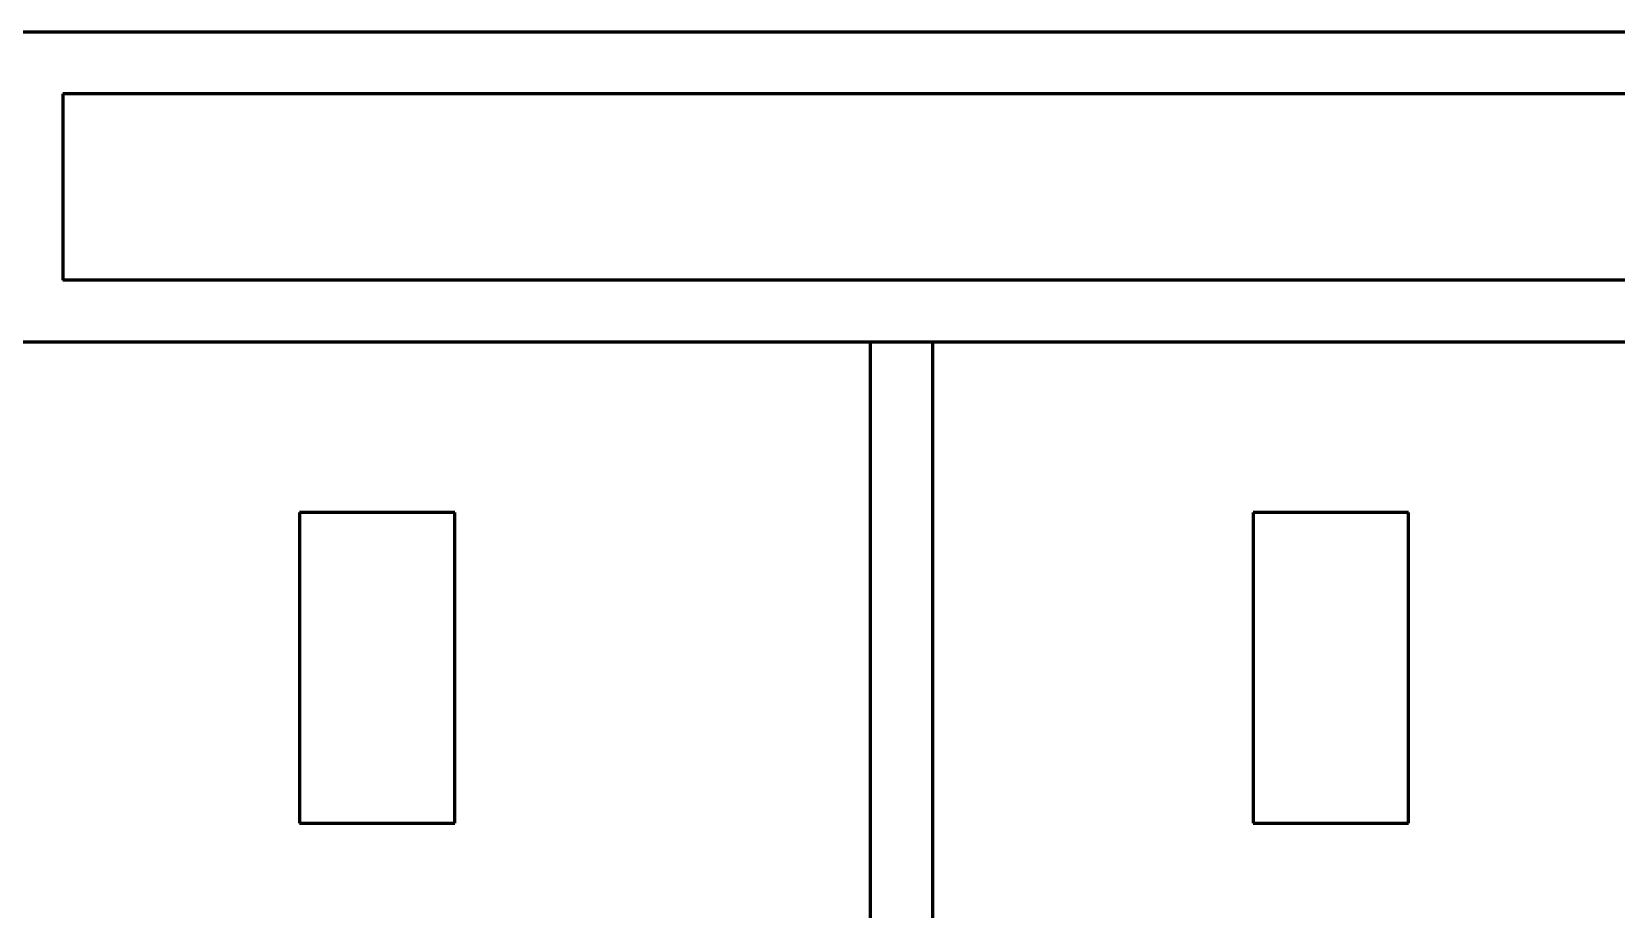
# Model space of a CAD drawing. Extents: x 0 to 297, y 0 to 292.
# Drawn here: x 212.64 to 225.39, y 84.96 to 92.02 of the extents above; entities that cross this region are included whole.
import ezdxf

# ---------------------------------------------------------------- set-up
doc = ezdxf.new("R2010")
doc.units = 0
doc.header["$MEASUREMENT"] = 0
doc.linetypes.add('K5LT_BASIC', pattern=[0])
doc.layers.add('Системный слой', color=7, linetype='Continuous')

# ---------------------------------------------------------------- blocks, each defined once
blk = doc.blocks.new('*U')
at = {"layer": 'Системный слой', "linetype": 'K5LT_BASIC', "lineweight": 60}
for p, q in [((216.046, 88.15), (214.796, 88.15)), ((214.796, 88.15), (214.796, 85.65)), ((216.046, 85.65), (216.046, 88.15)), ((223.719, 88.15), (222.469, 88.15)), ((222.469, 88.15), (222.469, 85.65)), ((223.719, 85.65), (223.719, 88.15)), ((214.796, 85.65), (216.046, 85.65)), ((222.469, 85.65), (223.719, 85.65))]:
    blk.add_line(p, q, dxfattribs=at)

msp = doc.modelspace()

# ---------------------------------------------------------------- linework, layer by layer
at = {"layer": 'Системный слой', "linetype": 'K5LT_BASIC', "lineweight": 60}
for p, q in [((212.392, 92.019), (238.392, 92.019)), ((212.892, 91.519), (212.892, 90.019)), ((237.892, 91.519), (212.892, 91.519)), ((237.892, 90.019), (212.892, 90.019)), ((251.642, 89.519), (179.892, 89.519)), ((227.392, 89.519), (203.892, 89.519)), ((219.392, 69.519), (219.392, 89.519)), ((219.892, 69.519), (219.892, 89.519))]:
    msp.add_line(p, q, dxfattribs=at)

# ---------------------------------------------------------------- block references
at = {"layer": 'Системный слой'}
msp.add_blockref('*U', (0, 0), dxfattribs=at)
msp.add_blockref('*U', (0, 0), dxfattribs=at)
msp.add_blockref('*U', (0, 0), dxfattribs=at)
msp.add_blockref('*U', (0, 0), dxfattribs=at)
msp.add_blockref('*U', (0, 0), dxfattribs=at)
msp.add_blockref('*U', (0, 0), dxfattribs=at)
msp.add_blockref('*U', (0, 0), dxfattribs=at)
msp.add_blockref('*U', (0, 0), dxfattribs=at)
msp.add_blockref('*U', (0, 0), dxfattribs=at)
msp.add_blockref('*U', (0, 0), dxfattribs=at)
msp.add_blockref('*U', (0, 0), dxfattribs=at)
msp.add_blockref('*U', (0, 0), dxfattribs=at)
msp.add_blockref('*U', (0, 0), dxfattribs=at)
msp.add_blockref('*U', (0, 0), dxfattribs=at)
msp.add_blockref('*U', (0, 0), dxfattribs=at)
msp.add_blockref('*U', (0, 0), dxfattribs=at)
msp.add_blockref('*U', (0, 0), dxfattribs=at)
msp.add_blockref('*U', (0, 0), dxfattribs=at)
msp.add_blockref('*U', (0, 0), dxfattribs=at)
msp.add_blockref('*U', (0, 0), dxfattribs=at)
msp.add_blockref('*U', (0, 0), dxfattribs=at)
msp.add_blockref('*U', (0, 0), dxfattribs=at)
msp.add_blockref('*U', (0, 0), dxfattribs=at)
msp.add_blockref('*U', (0, 0), dxfattribs=at)
msp.add_blockref('*U', (0, 0), dxfattribs=at)
msp.add_blockref('*U', (0, 0), dxfattribs=at)
msp.add_blockref('*U', (0, 0), dxfattribs=at)
msp.add_blockref('*U', (0, 0), dxfattribs=at)
msp.add_blockref('*U', (0, 0), dxfattribs=at)
msp.add_blockref('*U', (0, 0), dxfattribs=at)
msp.add_blockref('*U', (0, 0), dxfattribs=at)
msp.add_blockref('*U', (0, 0), dxfattribs=at)
msp.add_blockref('*U', (0, 0), dxfattribs=at)
msp.add_blockref('*U', (0, 0), dxfattribs=at)
msp.add_blockref('*U', (0, 0), dxfattribs=at)
msp.add_blockref('*U', (0, 0), dxfattribs=at)
msp.add_blockref('*U', (0, 0), dxfattribs=at)
msp.add_blockref('*U', (0, 0), dxfattribs=at)
msp.add_blockref('*U', (0, 0), dxfattribs=at)
msp.add_blockref('*U', (0, 0), dxfattribs=at)
msp.add_blockref('*U', (0, 0), dxfattribs=at)
msp.add_blockref('*U', (0, 0), dxfattribs=at)
msp.add_blockref('*U', (0, 0), dxfattribs=at)
msp.add_blockref('*U', (0, 0), dxfattribs=at)
msp.add_blockref('*U', (0, 0), dxfattribs=at)
msp.add_blockref('*U', (0, 0), dxfattribs=at)
msp.add_blockref('*U', (0, 0), dxfattribs=at)
msp.add_blockref('*U', (0, 0), dxfattribs=at)
msp.add_blockref('*U', (0, 0), dxfattribs=at)
msp.add_blockref('*U', (0, 0), dxfattribs=at)
msp.add_blockref('*U', (0, 0), dxfattribs=at)
msp.add_blockref('*U', (0, 0), dxfattribs=at)
msp.add_blockref('*U', (0, 0), dxfattribs=at)
msp.add_blockref('*U', (0, 0), dxfattribs=at)
msp.add_blockref('*U', (0, 0), dxfattribs=at)
msp.add_blockref('*U', (0, 0), dxfattribs=at)
msp.add_blockref('*U', (0, 0), dxfattribs=at)
msp.add_blockref('*U', (0, 0), dxfattribs=at)
msp.add_blockref('*U', (0, 0), dxfattribs=at)
msp.add_blockref('*U', (0, 0), dxfattribs=at)
msp.add_blockref('*U', (0, 0), dxfattribs=at)
msp.add_blockref('*U', (0, 0), dxfattribs=at)
msp.add_blockref('*U', (0, 0), dxfattribs=at)
msp.add_blockref('*U', (0, 0), dxfattribs=at)
msp.add_blockref('*U', (0, 0), dxfattribs=at)
msp.add_blockref('*U', (0, 0), dxfattribs=at)
msp.add_blockref('*U', (0, 0), dxfattribs=at)
msp.add_blockref('*U', (0, 0), dxfattribs=at)
msp.add_blockref('*U', (0, 0), dxfattribs=at)
msp.add_blockref('*U', (0, 0), dxfattribs=at)
msp.add_blockref('*U', (0, 0), dxfattribs=at)
msp.add_blockref('*U', (0, 0), dxfattribs=at)
msp.add_blockref('*U', (0, 0), dxfattribs=at)
msp.add_blockref('*U', (0, 0), dxfattribs=at)
msp.add_blockref('*U', (0, 0), dxfattribs=at)
msp.add_blockref('*U', (0, 0), dxfattribs=at)
msp.add_blockref('*U', (0, 0), dxfattribs=at)
msp.add_blockref('*U', (0, 0), dxfattribs=at)
msp.add_blockref('*U', (0, 0), dxfattribs=at)
msp.add_blockref('*U', (0, 0), dxfattribs=at)
msp.add_blockref('*U', (0, 0), dxfattribs=at)
msp.add_blockref('*U', (0, 0), dxfattribs=at)
msp.add_blockref('*U', (0, 0), dxfattribs=at)
msp.add_blockref('*U', (0, 0), dxfattribs=at)
msp.add_blockref('*U', (0, 0), dxfattribs=at)
msp.add_blockref('*U', (0, 0), dxfattribs=at)
msp.add_blockref('*U', (0, 0), dxfattribs=at)
msp.add_blockref('*U', (0, 0), dxfattribs=at)
msp.add_blockref('*U', (0, 0), dxfattribs=at)
msp.add_blockref('*U', (0, 0), dxfattribs=at)
msp.add_blockref('*U', (0, 0), dxfattribs=at)
msp.add_blockref('*U', (0, 0), dxfattribs=at)
msp.add_blockref('*U', (0, 0), dxfattribs=at)
msp.add_blockref('*U', (0, 0), dxfattribs=at)
msp.add_blockref('*U', (0, 0), dxfattribs=at)
msp.add_blockref('*U', (0, 0), dxfattribs=at)
msp.add_blockref('*U', (0, 0), dxfattribs=at)
msp.add_blockref('*U', (0, 0), dxfattribs=at)
msp.add_blockref('*U', (0, 0), dxfattribs=at)
msp.add_blockref('*U', (0, 0), dxfattribs=at)
msp.add_blockref('*U', (0, 0), dxfattribs=at)
msp.add_blockref('*U', (0, 0), dxfattribs=at)
msp.add_blockref('*U', (0, 0), dxfattribs=at)
msp.add_blockref('*U', (0, 0), dxfattribs=at)
msp.add_blockref('*U', (0, 0), dxfattribs=at)
msp.add_blockref('*U', (0, 0), dxfattribs=at)
msp.add_blockref('*U', (0, 0), dxfattribs=at)
msp.add_blockref('*U', (0, 0), dxfattribs=at)
msp.add_blockref('*U', (0, 0), dxfattribs=at)
msp.add_blockref('*U', (0, 0), dxfattribs=at)
msp.add_blockref('*U', (0, 0), dxfattribs=at)
msp.add_blockref('*U', (0, 0), dxfattribs=at)
msp.add_blockref('*U', (0, 0), dxfattribs=at)
msp.add_blockref('*U', (0, 0), dxfattribs=at)
msp.add_blockref('*U', (0, 0), dxfattribs=at)
msp.add_blockref('*U', (0, 0), dxfattribs=at)
msp.add_blockref('*U', (0, 0), dxfattribs=at)
msp.add_blockref('*U', (0, 0), dxfattribs=at)
msp.add_blockref('*U', (0, 0), dxfattribs=at)
msp.add_blockref('*U', (0, 0), dxfattribs=at)
msp.add_blockref('*U', (0, 0), dxfattribs=at)
msp.add_blockref('*U', (0, 0), dxfattribs=at)
msp.add_blockref('*U', (0, 0), dxfattribs=at)
msp.add_blockref('*U', (0, 0), dxfattribs=at)
msp.add_blockref('*U', (0, 0), dxfattribs=at)
msp.add_blockref('*U', (0, 0), dxfattribs=at)
msp.add_blockref('*U', (0, 0), dxfattribs=at)
msp.add_blockref('*U', (0, 0), dxfattribs=at)
msp.add_blockref('*U', (0, 0), dxfattribs=at)
msp.add_blockref('*U', (0, 0), dxfattribs=at)
msp.add_blockref('*U', (0, 0), dxfattribs=at)
msp.add_blockref('*U', (0, 0), dxfattribs=at)
msp.add_blockref('*U', (0, 0), dxfattribs=at)
msp.add_blockref('*U', (0, 0), dxfattribs=at)
msp.add_blockref('*U', (0, 0), dxfattribs=at)
msp.add_blockref('*U', (0, 0), dxfattribs=at)
msp.add_blockref('*U', (0, 0), dxfattribs=at)
msp.add_blockref('*U', (0, 0), dxfattribs=at)
msp.add_blockref('*U', (0, 0), dxfattribs=at)
msp.add_blockref('*U', (0, 0), dxfattribs=at)
msp.add_blockref('*U', (0, 0), dxfattribs=at)
msp.add_blockref('*U', (0, 0), dxfattribs=at)
msp.add_blockref('*U', (0, 0), dxfattribs=at)
msp.add_blockref('*U', (0, 0), dxfattribs=at)
msp.add_blockref('*U', (0, 0), dxfattribs=at)
msp.add_blockref('*U', (0, 0), dxfattribs=at)
msp.add_blockref('*U', (0, 0), dxfattribs=at)
msp.add_blockref('*U', (0, 0), dxfattribs=at)
msp.add_blockref('*U', (0, 0), dxfattribs=at)
msp.add_blockref('*U', (0, 0), dxfattribs=at)
msp.add_blockref('*U', (0, 0), dxfattribs=at)
msp.add_blockref('*U', (0, 0), dxfattribs=at)
msp.add_blockref('*U', (0, 0), dxfattribs=at)
msp.add_blockref('*U', (0, 0), dxfattribs=at)
msp.add_blockref('*U', (0, 0), dxfattribs=at)
msp.add_blockref('*U', (0, 0), dxfattribs=at)
msp.add_blockref('*U', (0, 0), dxfattribs=at)
msp.add_blockref('*U', (0, 0), dxfattribs=at)
msp.add_blockref('*U', (0, 0), dxfattribs=at)
msp.add_blockref('*U', (0, 0), dxfattribs=at)
msp.add_blockref('*U', (0, 0), dxfattribs=at)
msp.add_blockref('*U', (0, 0), dxfattribs=at)
msp.add_blockref('*U', (0, 0), dxfattribs=at)
msp.add_blockref('*U', (0, 0), dxfattribs=at)
msp.add_blockref('*U', (0, 0), dxfattribs=at)
msp.add_blockref('*U', (0, 0), dxfattribs=at)
msp.add_blockref('*U', (0, 0), dxfattribs=at)
msp.add_blockref('*U', (0, 0), dxfattribs=at)
msp.add_blockref('*U', (0, 0), dxfattribs=at)
msp.add_blockref('*U', (0, 0), dxfattribs=at)
msp.add_blockref('*U', (0, 0), dxfattribs=at)
msp.add_blockref('*U', (0, 0), dxfattribs=at)
msp.add_blockref('*U', (0, 0), dxfattribs=at)
msp.add_blockref('*U', (0, 0), dxfattribs=at)
msp.add_blockref('*U', (0, 0), dxfattribs=at)
msp.add_blockref('*U', (0, 0), dxfattribs=at)
msp.add_blockref('*U', (0, 0), dxfattribs=at)
msp.add_blockref('*U', (0, 0), dxfattribs=at)
msp.add_blockref('*U', (0, 0), dxfattribs=at)
msp.add_blockref('*U', (0, 0), dxfattribs=at)
msp.add_blockref('*U', (0, 0), dxfattribs=at)
msp.add_blockref('*U', (0, 0), dxfattribs=at)
msp.add_blockref('*U', (0, 0), dxfattribs=at)
msp.add_blockref('*U', (0, 0), dxfattribs=at)
msp.add_blockref('*U', (0, 0), dxfattribs=at)
msp.add_blockref('*U', (0, 0), dxfattribs=at)
msp.add_blockref('*U', (0, 0), dxfattribs=at)
msp.add_blockref('*U', (0, 0), dxfattribs=at)
msp.add_blockref('*U', (0, 0), dxfattribs=at)
msp.add_blockref('*U', (0, 0), dxfattribs=at)
msp.add_blockref('*U', (0, 0), dxfattribs=at)
msp.add_blockref('*U', (0, 0), dxfattribs=at)
msp.add_blockref('*U', (0, 0), dxfattribs=at)
msp.add_blockref('*U', (0, 0), dxfattribs=at)
msp.add_blockref('*U', (0, 0), dxfattribs=at)
msp.add_blockref('*U', (0, 0), dxfattribs=at)
msp.add_blockref('*U', (0, 0), dxfattribs=at)
msp.add_blockref('*U', (0, 0), dxfattribs=at)
msp.add_blockref('*U', (0, 0), dxfattribs=at)
msp.add_blockref('*U', (0, 0), dxfattribs=at)
msp.add_blockref('*U', (0, 0), dxfattribs=at)
msp.add_blockref('*U', (0, 0), dxfattribs=at)
msp.add_blockref('*U', (0, 0), dxfattribs=at)
msp.add_blockref('*U', (0, 0), dxfattribs=at)
msp.add_blockref('*U', (0, 0), dxfattribs=at)
msp.add_blockref('*U', (0, 0), dxfattribs=at)
msp.add_blockref('*U', (0, 0), dxfattribs=at)
msp.add_blockref('*U', (0, 0), dxfattribs=at)
msp.add_blockref('*U', (0, 0), dxfattribs=at)
msp.add_blockref('*U', (0, 0), dxfattribs=at)
msp.add_blockref('*U', (0, 0), dxfattribs=at)
msp.add_blockref('*U', (0, 0), dxfattribs=at)
msp.add_blockref('*U', (0, 0), dxfattribs=at)
msp.add_blockref('*U', (0, 0), dxfattribs=at)
msp.add_blockref('*U', (0, 0), dxfattribs=at)
msp.add_blockref('*U', (0, 0), dxfattribs=at)
msp.add_blockref('*U', (0, 0), dxfattribs=at)
msp.add_blockref('*U', (0, 0), dxfattribs=at)
msp.add_blockref('*U', (0, 0), dxfattribs=at)
msp.add_blockref('*U', (0, 0), dxfattribs=at)
msp.add_blockref('*U', (0, 0), dxfattribs=at)
msp.add_blockref('*U', (0, 0), dxfattribs=at)
msp.add_blockref('*U', (0, 0), dxfattribs=at)
msp.add_blockref('*U', (0, 0), dxfattribs=at)
msp.add_blockref('*U', (0, 0), dxfattribs=at)
msp.add_blockref('*U', (0, 0), dxfattribs=at)
msp.add_blockref('*U', (0, 0), dxfattribs=at)
msp.add_blockref('*U', (0, 0), dxfattribs=at)
msp.add_blockref('*U', (0, 0), dxfattribs=at)
msp.add_blockref('*U', (0, 0), dxfattribs=at)
msp.add_blockref('*U', (0, 0), dxfattribs=at)
msp.add_blockref('*U', (0, 0), dxfattribs=at)
msp.add_blockref('*U', (0, 0), dxfattribs=at)
msp.add_blockref('*U', (0, 0), dxfattribs=at)
msp.add_blockref('*U', (0, 0), dxfattribs=at)
msp.add_blockref('*U', (0, 0), dxfattribs=at)
msp.add_blockref('*U', (0, 0), dxfattribs=at)
msp.add_blockref('*U', (0, 0), dxfattribs=at)
msp.add_blockref('*U', (0, 0), dxfattribs=at)
msp.add_blockref('*U', (0, 0), dxfattribs=at)
msp.add_blockref('*U', (0, 0), dxfattribs=at)
msp.add_blockref('*U', (0, 0), dxfattribs=at)
msp.add_blockref('*U', (0, 0), dxfattribs=at)
msp.add_blockref('*U', (0, 0), dxfattribs=at)
msp.add_blockref('*U', (0, 0), dxfattribs=at)
msp.add_blockref('*U', (0, 0), dxfattribs=at)
msp.add_blockref('*U', (0, 0), dxfattribs=at)
msp.add_blockref('*U', (0, 0), dxfattribs=at)
msp.add_blockref('*U', (0, 0), dxfattribs=at)
msp.add_blockref('*U', (0, 0), dxfattribs=at)
msp.add_blockref('*U', (0, 0), dxfattribs=at)
msp.add_blockref('*U', (0, 0), dxfattribs=at)
msp.add_blockref('*U', (0, 0), dxfattribs=at)
msp.add_blockref('*U', (0, 0), dxfattribs=at)
msp.add_blockref('*U', (0, 0), dxfattribs=at)
msp.add_blockref('*U', (0, 0), dxfattribs=at)
msp.add_blockref('*U', (0, 0), dxfattribs=at)
msp.add_blockref('*U', (0, 0), dxfattribs=at)
msp.add_blockref('*U', (0, 0), dxfattribs=at)
msp.add_blockref('*U', (0, 0), dxfattribs=at)
msp.add_blockref('*U', (0, 0), dxfattribs=at)
msp.add_blockref('*U', (0, 0), dxfattribs=at)
msp.add_blockref('*U', (0, 0), dxfattribs=at)
msp.add_blockref('*U', (0, 0), dxfattribs=at)
msp.add_blockref('*U', (0, 0), dxfattribs=at)
msp.add_blockref('*U', (0, 0), dxfattribs=at)
msp.add_blockref('*U', (0, 0), dxfattribs=at)
msp.add_blockref('*U', (0, 0), dxfattribs=at)
msp.add_blockref('*U', (0, 0), dxfattribs=at)
msp.add_blockref('*U', (0, 0), dxfattribs=at)
msp.add_blockref('*U', (0, 0), dxfattribs=at)
msp.add_blockref('*U', (0, 0), dxfattribs=at)
msp.add_blockref('*U', (0, 0), dxfattribs=at)
msp.add_blockref('*U', (0, 0), dxfattribs=at)
msp.add_blockref('*U', (0, 0), dxfattribs=at)
msp.add_blockref('*U', (0, 0), dxfattribs=at)
msp.add_blockref('*U', (0, 0), dxfattribs=at)
msp.add_blockref('*U', (0, 0), dxfattribs=at)
msp.add_blockref('*U', (0, 0), dxfattribs=at)
msp.add_blockref('*U', (0, 0), dxfattribs=at)
msp.add_blockref('*U', (0, 0), dxfattribs=at)
msp.add_blockref('*U', (0, 0), dxfattribs=at)
msp.add_blockref('*U', (0, 0), dxfattribs=at)
msp.add_blockref('*U', (0, 0), dxfattribs=at)
msp.add_blockref('*U', (0, 0), dxfattribs=at)
msp.add_blockref('*U', (0, 0), dxfattribs=at)
msp.add_blockref('*U', (0, 0), dxfattribs=at)
msp.add_blockref('*U', (0, 0), dxfattribs=at)
msp.add_blockref('*U', (0, 0), dxfattribs=at)
msp.add_blockref('*U', (0, 0), dxfattribs=at)
msp.add_blockref('*U', (0, 0), dxfattribs=at)
msp.add_blockref('*U', (0, 0), dxfattribs=at)
msp.add_blockref('*U', (0, 0), dxfattribs=at)
msp.add_blockref('*U', (0, 0), dxfattribs=at)
msp.add_blockref('*U', (0, 0), dxfattribs=at)
msp.add_blockref('*U', (0, 0), dxfattribs=at)
msp.add_blockref('*U', (0, 0), dxfattribs=at)
msp.add_blockref('*U', (0, 0), dxfattribs=at)
msp.add_blockref('*U', (0, 0), dxfattribs=at)
msp.add_blockref('*U', (0, 0), dxfattribs=at)
msp.add_blockref('*U', (0, 0), dxfattribs=at)
msp.add_blockref('*U', (0, 0), dxfattribs=at)
msp.add_blockref('*U', (0, 0), dxfattribs=at)
msp.add_blockref('*U', (0, 0), dxfattribs=at)
msp.add_blockref('*U', (0, 0), dxfattribs=at)
msp.add_blockref('*U', (0, 0), dxfattribs=at)
msp.add_blockref('*U', (0, 0), dxfattribs=at)
msp.add_blockref('*U', (0, 0), dxfattribs=at)
msp.add_blockref('*U', (0, 0), dxfattribs=at)
msp.add_blockref('*U', (0, 0), dxfattribs=at)
msp.add_blockref('*U', (0, 0), dxfattribs=at)
msp.add_blockref('*U', (0, 0), dxfattribs=at)
msp.add_blockref('*U', (0, 0), dxfattribs=at)
msp.add_blockref('*U', (0, 0), dxfattribs=at)
msp.add_blockref('*U', (0, 0), dxfattribs=at)
msp.add_blockref('*U', (0, 0), dxfattribs=at)
msp.add_blockref('*U', (0, 0), dxfattribs=at)
msp.add_blockref('*U', (0, 0), dxfattribs=at)
msp.add_blockref('*U', (0, 0), dxfattribs=at)
msp.add_blockref('*U', (0, 0), dxfattribs=at)
msp.add_blockref('*U', (0, 0), dxfattribs=at)
msp.add_blockref('*U', (0, 0), dxfattribs=at)
msp.add_blockref('*U', (0, 0), dxfattribs=at)
msp.add_blockref('*U', (0, 0), dxfattribs=at)
msp.add_blockref('*U', (0, 0), dxfattribs=at)
msp.add_blockref('*U', (0, 0), dxfattribs=at)
msp.add_blockref('*U', (0, 0), dxfattribs=at)
msp.add_blockref('*U', (0, 0), dxfattribs=at)
msp.add_blockref('*U', (0, 0), dxfattribs=at)
msp.add_blockref('*U', (0, 0), dxfattribs=at)
msp.add_blockref('*U', (0, 0), dxfattribs=at)
msp.add_blockref('*U', (0, 0), dxfattribs=at)
msp.add_blockref('*U', (0, 0), dxfattribs=at)
msp.add_blockref('*U', (0, 0), dxfattribs=at)
msp.add_blockref('*U', (0, 0), dxfattribs=at)
msp.add_blockref('*U', (0, 0), dxfattribs=at)
msp.add_blockref('*U', (0, 0), dxfattribs=at)
msp.add_blockref('*U', (0, 0), dxfattribs=at)
msp.add_blockref('*U', (0, 0), dxfattribs=at)
msp.add_blockref('*U', (0, 0), dxfattribs=at)
msp.add_blockref('*U', (0, 0), dxfattribs=at)
msp.add_blockref('*U', (0, 0), dxfattribs=at)
msp.add_blockref('*U', (0, 0), dxfattribs=at)
msp.add_blockref('*U', (0, 0), dxfattribs=at)
msp.add_blockref('*U', (0, 0), dxfattribs=at)
msp.add_blockref('*U', (0, 0), dxfattribs=at)
msp.add_blockref('*U', (0, 0), dxfattribs=at)
msp.add_blockref('*U', (0, 0), dxfattribs=at)
msp.add_blockref('*U', (0, 0), dxfattribs=at)
msp.add_blockref('*U', (0, 0), dxfattribs=at)
msp.add_blockref('*U', (0, 0), dxfattribs=at)
msp.add_blockref('*U', (0, 0), dxfattribs=at)
msp.add_blockref('*U', (0, 0), dxfattribs=at)
msp.add_blockref('*U', (0, 0), dxfattribs=at)
msp.add_blockref('*U', (0, 0), dxfattribs=at)
msp.add_blockref('*U', (0, 0), dxfattribs=at)
msp.add_blockref('*U', (0, 0), dxfattribs=at)
msp.add_blockref('*U', (0, 0), dxfattribs=at)
msp.add_blockref('*U', (0, 0), dxfattribs=at)
msp.add_blockref('*U', (0, 0), dxfattribs=at)
msp.add_blockref('*U', (0, 0), dxfattribs=at)
msp.add_blockref('*U', (0, 0), dxfattribs=at)
msp.add_blockref('*U', (0, 0), dxfattribs=at)
msp.add_blockref('*U', (0, 0), dxfattribs=at)

doc.saveas('drawing.dxf')
